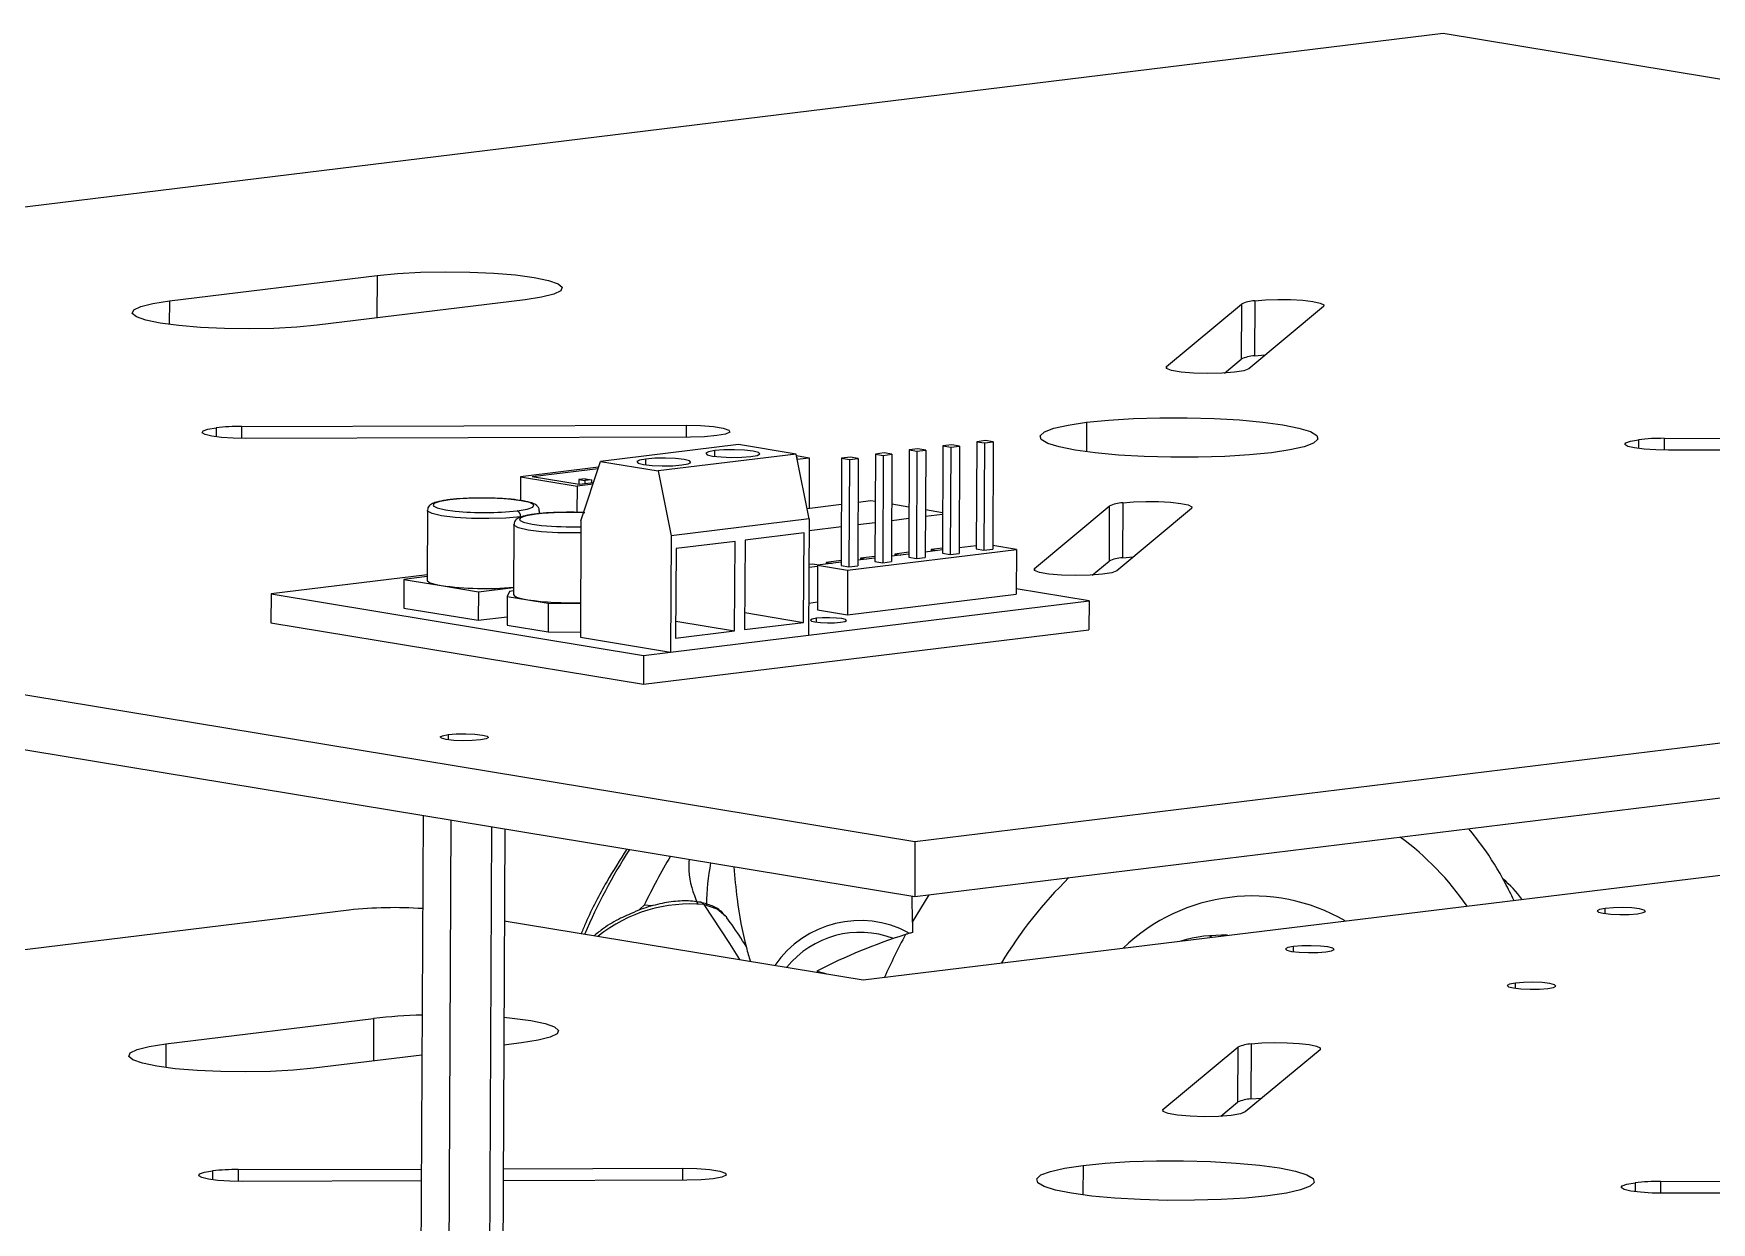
# Model space of a CAD drawing. Header units: inches. Extents: x 2.71 to 5.94, y 4.66 to 5.99.
# Drawn here: x 3.679 to 4.63, y 5.312 to 5.986 of the extents above; entities that cross this region are included whole.
import ezdxf

# ---------------------------------------------------------------- set-up
doc = ezdxf.new("R2010")
doc.units = ezdxf.units.IN
doc.header["$MEASUREMENT"] = 0

msp = doc.modelspace()

# ---------------------------------------------------------------- linework, layer by layer
at = {"color": 7, "linetype": 'Continuous', "lineweight": 25}
for p, q in [((4.47753, 5.98554), (2.71285, 5.76972)), ((5.94313, 5.7438), (4.47753, 5.98554)), ((3.75621, 5.83417), (3.87386, 5.84856)), ((3.9576, 5.83475), (3.83996, 5.82036)), ((4.3209, 5.797), (4.36328, 5.83225)), ((4.36328, 5.83225), (4.36313, 5.80108)), ((4.40985, 5.83091), (4.36748, 5.79565)), ((4.37086, 5.83417), (4.37071, 5.803)), ((4.35365, 5.7932), (4.36313, 5.80108)), ((2.71285, 5.76972), (4.17845, 5.52798)), ((3.7971, 5.76301), (4.04884, 5.76373)), ((4.05131, 5.75699), (3.79957, 5.75627)), ((4.0785, 5.75275), (4.00035, 5.7432)), ((4.11116, 5.74737), (4.0785, 5.75275)), ((4.17516, 5.74973), (4.17487, 5.68894)), ((4.18013, 5.75034), (4.17516, 5.74973)), ((4.17516, 5.74973), (4.17958, 5.749)), ((4.17958, 5.749), (4.18455, 5.74961)), ((4.18455, 5.74961), (4.18013, 5.75034)), ((4.18455, 5.74961), (4.18426, 5.68882)), ((4.19427, 5.75207), (4.19399, 5.69128)), ((4.19925, 5.75267), (4.19427, 5.75207)), ((4.19427, 5.75207), (4.1987, 5.75134)), ((4.1987, 5.75134), (4.19841, 5.69055)), ((4.1987, 5.75134), (4.20367, 5.75194)), ((4.20367, 5.75194), (4.19925, 5.75267)), ((4.20367, 5.75194), (4.20338, 5.69116)), ((4.21339, 5.7544), (4.2131, 5.69362)), ((4.21836, 5.75501), (4.21339, 5.7544)), ((4.21339, 5.7544), (4.21781, 5.75367)), ((4.21781, 5.75367), (4.21753, 5.69289)), ((4.21781, 5.75367), (4.22279, 5.75428)), ((4.22279, 5.75428), (4.21836, 5.75501)), ((4.22279, 5.75428), (4.2225, 5.69349)), ((4.60274, 5.75629), (4.85448, 5.75701)), ((4.85695, 5.75027), (4.60521, 5.74955)), ((3.99926, 5.73989), (3.95507, 5.73449)), ((3.98929, 5.70953), (4.00035, 5.7432)), ((4.00035, 5.7432), (4.03301, 5.73781)), ((4.11116, 5.74737), (4.03301, 5.73781)), ((4.11848, 5.71067), (4.11116, 5.74737)), ((4.11134, 5.74649), (4.11858, 5.7453)), ((4.11195, 5.74527), (4.11157, 5.74533)), ((4.11159, 5.74523), (4.11195, 5.74527)), ((4.11174, 5.74446), (4.11858, 5.7453)), ((4.11858, 5.7453), (4.11844, 5.71659)), ((4.13692, 5.74505), (4.13663, 5.68426)), ((4.14189, 5.74566), (4.13692, 5.74505)), ((4.13692, 5.74505), (4.14135, 5.74432)), ((4.14135, 5.74432), (4.14106, 5.68353)), ((4.14135, 5.74432), (4.14632, 5.74493)), ((4.14632, 5.74493), (4.14189, 5.74566)), ((4.14632, 5.74493), (4.14603, 5.68414)), ((4.15604, 5.74739), (4.15575, 5.6866)), ((4.16101, 5.748), (4.15604, 5.74739)), ((4.15604, 5.74739), (4.16046, 5.74666)), ((4.16046, 5.74666), (4.16018, 5.68587)), ((4.16046, 5.74666), (4.16543, 5.74727)), ((4.16543, 5.74727), (4.16101, 5.748)), ((4.16543, 5.74727), (4.16515, 5.68648)), ((4.17845, 5.52798), (5.94313, 5.7438)), ((4.17958, 5.749), (4.17929, 5.68821)), ((2.7127, 5.73855), (4.1783, 5.4968)), ((3.95507, 5.73449), (3.95501, 5.72106)), ((3.95507, 5.73449), (3.98705, 5.72921)), ((3.999, 5.73908), (3.9617, 5.73452)), ((3.98824, 5.73014), (3.9617, 5.73452)), ((3.99612, 5.73032), (3.98705, 5.72921)), ((3.98807, 5.73289), (3.98806, 5.73017)), ((3.9919, 5.73336), (3.98807, 5.73289)), ((3.98807, 5.73289), (3.99148, 5.73233)), ((3.99639, 5.73114), (3.98824, 5.73014)), ((3.99148, 5.73233), (3.99147, 5.73053)), ((3.9953, 5.7328), (3.99148, 5.73233)), ((3.9919, 5.73336), (3.9953, 5.7328)), ((3.9953, 5.7328), (3.99529, 5.731)), ((4.03301, 5.73781), (4.04033, 5.70111)), ((3.98705, 5.72921), (3.98698, 5.71429)), ((4.15351, 5.72088), (4.1462, 5.71999)), ((4.15591, 5.72048), (4.15351, 5.72088)), ((3.90229, 5.71547), (3.9021, 5.67596)), ((3.96574, 5.71366), (3.96575, 5.71517)), ((4.1368, 5.71884), (4.11733, 5.71645)), ((4.175, 5.71734), (4.1653, 5.71894)), ((4.1783, 5.4968), (5.94298, 5.71262)), ((4.18437, 5.71215), (4.19409, 5.71333)), ((4.1941, 5.71419), (4.18439, 5.71579)), ((4.24613, 5.68261), (4.2885, 5.71786)), ((4.2885, 5.71786), (4.28836, 5.68669)), ((4.33508, 5.71651), (4.2927, 5.68126)), ((4.29609, 5.71978), (4.29594, 5.68861)), ((3.95128, 5.70739), (3.95109, 5.66788)), ((3.98929, 5.70953), (3.98898, 5.64368)), ((4.11848, 5.71067), (4.04033, 5.70111)), ((4.11561, 5.70273), (4.0822, 5.69864)), ((4.11537, 5.65207), (4.11561, 5.70273)), ((4.11848, 5.71067), (4.11817, 5.64482)), ((4.11845, 5.70408), (4.13674, 5.70632)), ((4.14614, 5.70747), (4.15586, 5.70866)), ((4.16526, 5.70981), (4.17497, 5.711)), ((4.04033, 5.70111), (4.04002, 5.63526)), ((4.04312, 5.69386), (4.04288, 5.6432)), ((4.07654, 5.69795), (4.04312, 5.69386)), ((4.0763, 5.64729), (4.07654, 5.69795)), ((4.0822, 5.69864), (4.08196, 5.64798)), ((4.14028, 5.68163), (4.23587, 5.69332)), ((4.194, 5.69309), (4.18428, 5.6919)), ((4.1876, 5.6933), (4.18759, 5.6923)), ((4.194, 5.69408), (4.1876, 5.6933)), ((4.1876, 5.6933), (4.19107, 5.69273)), ((4.21311, 5.69542), (4.2034, 5.69424)), ((4.2131, 5.69362), (4.21753, 5.69289)), ((4.21753, 5.69289), (4.2225, 5.69349)), ((4.23587, 5.69332), (4.22251, 5.69552)), ((4.23587, 5.69332), (4.23575, 5.66799)), ((4.11835, 5.68327), (4.12326, 5.68387)), ((4.1205, 5.68509), (4.11836, 5.68483)), ((4.12397, 5.68452), (4.1205, 5.68509)), ((4.12327, 5.68444), (4.12315, 5.65911)), ((4.13664, 5.68607), (4.12327, 5.68444)), ((4.12327, 5.68444), (4.14028, 5.68163)), ((4.12815, 5.68603), (4.12814, 5.68503)), ((4.13665, 5.68707), (4.12815, 5.68603)), ((4.12815, 5.68603), (4.13162, 5.68546)), ((4.13663, 5.68426), (4.14106, 5.68353)), ((4.14106, 5.68353), (4.14603, 5.68414)), ((4.15576, 5.68841), (4.14604, 5.68722)), ((4.14755, 5.6884), (4.14754, 5.68741)), ((4.15577, 5.68941), (4.14755, 5.6884)), ((4.14755, 5.6884), (4.15102, 5.68783)), ((4.15575, 5.6866), (4.16018, 5.68587)), ((4.16018, 5.68587), (4.16515, 5.68648)), ((4.17488, 5.69075), (4.16516, 5.68956)), ((4.17488, 5.69175), (4.16695, 5.69078)), ((4.16695, 5.69078), (4.16695, 5.68978)), ((4.16695, 5.69078), (4.17042, 5.6902)), ((4.17487, 5.68894), (4.17929, 5.68821)), ((4.17929, 5.68821), (4.18426, 5.68882)), ((4.19399, 5.69128), (4.19841, 5.69055)), ((4.19841, 5.69055), (4.20338, 5.69116)), ((4.27888, 5.67881), (4.28836, 5.68669)), ((3.90211, 5.67899), (3.81378, 5.66818)), ((3.88903, 5.67639), (3.88896, 5.66018)), ((3.90211, 5.67799), (3.88903, 5.67639)), ((3.88903, 5.67639), (3.91013, 5.67291)), ((4.14028, 5.68163), (4.14016, 5.6563)), ((3.81378, 5.66818), (3.8137, 5.65177)), ((3.81378, 5.66818), (4.02472, 5.63339)), ((3.91013, 5.67291), (3.93122, 5.66943)), ((3.93122, 5.66943), (3.93114, 5.65322)), ((3.93122, 5.66943), (3.95111, 5.67186)), ((3.94755, 5.66673), (3.94747, 5.65052)), ((3.94873, 5.66961), (3.94755, 5.66673)), ((3.94755, 5.66673), (3.95912, 5.66483)), ((3.9511, 5.6699), (3.94873, 5.66961)), ((3.95912, 5.66483), (3.97069, 5.66292)), ((4.11817, 5.64482), (4.27707, 5.66425)), ((4.11825, 5.66301), (4.12317, 5.66361)), ((4.14016, 5.6563), (4.23575, 5.66799)), ((4.27707, 5.66425), (4.23576, 5.67107)), ((4.27707, 5.66425), (4.27699, 5.64784)), ((3.88896, 5.66018), (3.93114, 5.65322)), ((3.93114, 5.65322), (3.9475, 5.65522)), ((3.97069, 5.66292), (3.97061, 5.64671)), ((3.97069, 5.66292), (3.98907, 5.66268)), ((4.082, 5.65757), (4.11537, 5.65207)), ((4.12315, 5.65911), (4.14016, 5.6563)), ((3.8137, 5.65177), (4.02464, 5.61698)), ((3.94747, 5.65052), (3.97061, 5.64671)), ((3.97061, 5.64671), (3.989, 5.64647)), ((4.02464, 5.61698), (4.27699, 5.64784)), ((4.04002, 5.63526), (4.11817, 5.64482)), ((4.04288, 5.6432), (4.0763, 5.64729)), ((4.04293, 5.6528), (4.0763, 5.64729)), ((4.08196, 5.64798), (4.11537, 5.65207)), ((3.98898, 5.64368), (4.04002, 5.63526)), ((4.02472, 5.63339), (4.04002, 5.63526)), ((4.02472, 5.63339), (4.02464, 5.61698)), ((3.89985, 5.54273), (3.89807, 5.16555)), ((3.91557, 5.54014), (3.91378, 5.16296)), ((3.9387, 5.53632), (3.93694, 5.16354)), ((3.94612, 5.5351), (3.94437, 5.1667)), ((4.17845, 5.52798), (4.1783, 5.4968)), ((4.14903, 5.44959), (4.67843, 5.51433)), ((4.17701, 5.48232), (4.17681, 5.49705)), ((3.8579, 5.48916), (3.3285, 5.42441)), ((3.94587, 5.4831), (4.14903, 5.44959)), ((4.02982, 5.49146), (4.02512, 5.49198)), ((4.34658, 5.47375), (4.34484, 5.47454)), ((3.75422, 5.41333), (3.87186, 5.42772)), ((3.89921, 5.40701), (3.83797, 5.39952)), ((3.95561, 5.4139), (3.94554, 5.41267)), ((4.31891, 5.37616), (4.36129, 5.41141)), ((4.36129, 5.41141), (4.36114, 5.38024)), ((4.40786, 5.41006), (4.36549, 5.37481)), ((4.36887, 5.41333), (4.36872, 5.38215)), ((4.35166, 5.37235), (4.36114, 5.38024)), ((3.79511, 5.34217), (3.89891, 5.34246)), ((3.9452, 5.34259), (4.04685, 5.34288)), ((3.89888, 5.33571), (3.79758, 5.33543)), ((4.04932, 5.33614), (3.94517, 5.33585)), ((4.60074, 5.33545), (4.85249, 5.33617)), ((4.85496, 5.32943), (4.60322, 5.32871))]:
    msp.add_line(p, q, dxfattribs=at)
at = {"color": 8, "linetype": 'Continuous', "lineweight": 25}
for p, q in [((3.87386, 5.84856), (3.87374, 5.82449)), ((3.75621, 5.83417), (3.75615, 5.82076)), ((4.3209, 5.797), (4.3209, 5.79587)), ((3.78263, 5.76223), (3.78261, 5.7572)), ((3.7971, 5.76301), (3.79706, 5.75628)), ((4.04884, 5.76373), (4.04881, 5.75698)), ((4.27565, 5.76539), (4.27557, 5.74862)), ((4.06507, 5.74608), (4.06509, 5.74935)), ((4.58827, 5.75551), (4.58825, 5.75048)), ((4.60274, 5.75629), (4.6027, 5.74956)), ((4.026, 5.7413), (4.02601, 5.74457)), ((4.24613, 5.68261), (4.24613, 5.68148)), ((4.12264, 5.65218), (4.12265, 5.65436)), ((3.91405, 5.58848), (3.91404, 5.58555)), ((4.17701, 5.48232), (4.18647, 5.4978)), ((4.56931, 5.48715), (4.56933, 5.49009)), ((4.39284, 5.46557), (4.39286, 5.46851)), ((4.51847, 5.44485), (4.51848, 5.44779)), ((3.87186, 5.42772), (3.87175, 5.40365)), ((3.75422, 5.41333), (3.75415, 5.39991)), ((4.31891, 5.37616), (4.31891, 5.37503)), ((3.78064, 5.34139), (3.78062, 5.33635)), ((3.79511, 5.34217), (3.79507, 5.33544)), ((4.04685, 5.34288), (4.04682, 5.33614)), ((4.27366, 5.34455), (4.27358, 5.32778)), ((4.58628, 5.33467), (4.58626, 5.32964)), ((4.60074, 5.33545), (4.60071, 5.32872))]:
    msp.add_line(p, q, dxfattribs=at)
at = {"color": 7, "linetype": 'Continuous', "lineweight": 25, "flags": 128}
for points in [[(3.87386, 5.84856), (3.88538, 5.84967), (3.89842, 5.85038), (3.91233, 5.85064), (3.92641, 5.85046), (3.93996, 5.84984), (3.95229, 5.8488), (3.96279, 5.84741), (3.97093, 5.84573), (3.9763, 5.84384), (3.97863, 5.84185), (3.97781, 5.83984), (3.97387, 5.83793), (3.96702, 5.8362), (3.9576, 5.83475)], [(4.37086, 5.83417), (4.37696, 5.8347), (4.38396, 5.83494), (4.39121, 5.83486), (4.39802, 5.83447), (4.40375, 5.83381), (4.40785, 5.83294), (4.40995, 5.83194), (4.40985, 5.83091)], [(3.83996, 5.82036), (3.82844, 5.81925), (3.81539, 5.81855), (3.80148, 5.81828), (3.7874, 5.81846), (3.77385, 5.81909), (3.76152, 5.82012), (3.75103, 5.82151), (3.74289, 5.82319), (3.73752, 5.82508), (3.73518, 5.82707), (3.736, 5.82908), (3.73994, 5.83099), (3.74679, 5.83272), (3.75621, 5.83417)], [(4.36748, 5.79565), (4.36471, 5.79456), (4.35948, 5.79369), (4.3524, 5.79313), (4.34432, 5.79296), (4.33624, 5.79319), (4.32911, 5.7938), (4.3238, 5.79472), (4.32095, 5.79583), (4.3209, 5.797)], [(4.37071, 5.803), (4.37681, 5.80353), (4.37695, 5.80354)], [(3.79957, 5.75627), (3.79235, 5.75641), (3.7857, 5.75685), (3.78024, 5.75756), (3.77648, 5.75846), (3.77479, 5.75947), (3.77532, 5.7605), (3.77802, 5.76145), (3.78263, 5.76223)], [(4.04884, 5.76373), (4.05698, 5.76355), (4.06429, 5.76298), (4.06989, 5.7621), (4.07309, 5.76101), (4.07352, 5.75984), (4.07112, 5.75873), (4.06619, 5.75782), (4.05931, 5.75721), (4.05131, 5.75699)], [(4.38033, 5.74812), (4.36785, 5.74689), (4.35384, 5.74603), (4.33883, 5.74558), (4.32341, 5.74557), (4.30816, 5.74598), (4.29368, 5.74681), (4.28051, 5.74802), (4.26917, 5.74956), (4.26009, 5.75139), (4.25361, 5.75342), (4.25, 5.75557), (4.24938, 5.75778), (4.25179, 5.75994), (4.25712, 5.76198), (4.26518, 5.76382), (4.27565, 5.76539)], [(4.27565, 5.76539), (4.28813, 5.76663), (4.30214, 5.76749), (4.31715, 5.76793), (4.33257, 5.76795), (4.34782, 5.76754), (4.3623, 5.76671), (4.37547, 5.7655), (4.38681, 5.76395), (4.39589, 5.76213), (4.40237, 5.7601), (4.40598, 5.75794), (4.4066, 5.75574), (4.40419, 5.75358), (4.39886, 5.75153), (4.3908, 5.74969), (4.38033, 5.74812)], [(4.06509, 5.74935), (4.06147, 5.74869), (4.05997, 5.74787), (4.06079, 5.74702), (4.06382, 5.74627), (4.0686, 5.74573), (4.0744, 5.74549), (4.08033, 5.74558), (4.0855, 5.74599)], [(4.0855, 5.74599), (4.08911, 5.74665), (4.09062, 5.74747), (4.0898, 5.74832), (4.08676, 5.74907), (4.08198, 5.74961), (4.07619, 5.74985), (4.07025, 5.74976), (4.06509, 5.74935)], [(4.60521, 5.74955), (4.59799, 5.74969), (4.59134, 5.75013), (4.58588, 5.75084), (4.58212, 5.75174), (4.58043, 5.75276), (4.58096, 5.75379), (4.58366, 5.75474), (4.58827, 5.75551)], [(4.02601, 5.74457), (4.0224, 5.74391), (4.02089, 5.74309), (4.02171, 5.74224), (4.02475, 5.74149), (4.02953, 5.74095), (4.03532, 5.74071), (4.04126, 5.7408), (4.04642, 5.74121)], [(4.04642, 5.74121), (4.05004, 5.74187), (4.05155, 5.74269), (4.05072, 5.74354), (4.04769, 5.74429), (4.04291, 5.74483), (4.03711, 5.74507), (4.03118, 5.74498), (4.02601, 5.74457)], [(3.95309, 5.71522), (3.95877, 5.71618), (3.96203, 5.71735), (3.96255, 5.71863), (3.96028, 5.71988), (3.95544, 5.72098), (3.94851, 5.72182), (3.94016, 5.72232), (3.9312, 5.72244), (3.92253, 5.72216), (3.91498, 5.7215)], [(4.29609, 5.71978), (4.30218, 5.72031), (4.30919, 5.72055), (4.31643, 5.72047), (4.32324, 5.72008), (4.32897, 5.71942), (4.33308, 5.71855), (4.33518, 5.71755), (4.33508, 5.71651)], [(4.2927, 5.68126), (4.28994, 5.68017), (4.2847, 5.6793), (4.27762, 5.67874), (4.26955, 5.67857), (4.26146, 5.6788), (4.25434, 5.67941), (4.24903, 5.68033), (4.24618, 5.68144), (4.24613, 5.68261)], [(4.29594, 5.68861), (4.30204, 5.68914), (4.30218, 5.68915)], [(3.9021, 5.67596), (3.9024, 5.67533), (3.90386, 5.67446), (3.90647, 5.67364), (3.91013, 5.67291)], [(3.95109, 5.66788), (3.95139, 5.66725), (3.95285, 5.66638), (3.95546, 5.66556), (3.95912, 5.66483)], [(4.12265, 5.65436), (4.12025, 5.65391), (4.11924, 5.65337), (4.11979, 5.6528), (4.12181, 5.6523), (4.125, 5.65194), (4.12886, 5.65178), (4.13282, 5.65184), (4.13626, 5.65211)], [(4.13626, 5.65211), (4.13867, 5.65256), (4.13968, 5.6531), (4.13913, 5.65367), (4.13711, 5.65417), (4.13392, 5.65453), (4.13006, 5.65469), (4.1261, 5.65463), (4.12265, 5.65436)], [(3.93237, 5.58546), (3.92774, 5.58509), (3.92241, 5.58501), (3.91721, 5.58523), (3.91292, 5.58571), (3.9102, 5.58639), (3.90946, 5.58715), (3.91081, 5.58789), (3.91405, 5.58848)], [(3.91405, 5.58848), (3.91869, 5.58885), (3.92401, 5.58893), (3.92922, 5.58871), (3.93351, 5.58823), (3.93623, 5.58756), (3.93697, 5.58679), (3.93561, 5.58606), (3.93237, 5.58546)], [(4.02512, 5.49198), (4.02267, 5.48972), (4.02202, 5.48912)], [(4.07184, 5.48492), (4.07161, 5.48522), (4.07119, 5.48575)], [(4.56933, 5.49009), (4.56608, 5.48949), (4.56473, 5.48876), (4.56547, 5.48799), (4.56819, 5.48732), (4.57248, 5.48684), (4.57768, 5.48662), (4.58301, 5.4867), (4.58765, 5.48707)], [(4.58765, 5.48707), (4.59089, 5.48766), (4.59224, 5.4884), (4.5915, 5.48916), (4.58878, 5.48984), (4.58449, 5.49032), (4.57929, 5.49054), (4.57396, 5.49046), (4.56933, 5.49009)], [(4.39286, 5.46851), (4.38962, 5.46791), (4.38826, 5.46717), (4.389, 5.46641), (4.39172, 5.46574), (4.39601, 5.46526), (4.40122, 5.46504), (4.40654, 5.46512), (4.41118, 5.46549)], [(4.41118, 5.46549), (4.41442, 5.46608), (4.41577, 5.46682), (4.41503, 5.46758), (4.41231, 5.46826), (4.40802, 5.46874), (4.40282, 5.46895), (4.39749, 5.46887), (4.39286, 5.46851)], [(4.51848, 5.44779), (4.51524, 5.44719), (4.51388, 5.44645), (4.51462, 5.44569), (4.51735, 5.44502), (4.52163, 5.44453), (4.52684, 5.44432), (4.53216, 5.4444), (4.5368, 5.44476)], [(4.5368, 5.44476), (4.54004, 5.44536), (4.5414, 5.4461), (4.54066, 5.44686), (4.53793, 5.44753), (4.53364, 5.44802), (4.52844, 5.44823), (4.52312, 5.44815), (4.51848, 5.44779)], [(3.94561, 5.42841), (3.9503, 5.42796), (3.9608, 5.42657), (3.96893, 5.42489), (3.9743, 5.423), (3.97664, 5.421), (3.97582, 5.419), (3.97188, 5.41709), (3.96503, 5.41536), (3.95561, 5.4139)], [(3.83797, 5.39952), (3.82645, 5.39841), (3.8134, 5.3977), (3.79949, 5.39744), (3.78541, 5.39762), (3.77186, 5.39824), (3.75953, 5.39928), (3.74903, 5.40067), (3.7409, 5.40235), (3.73553, 5.40424), (3.73319, 5.40623), (3.73401, 5.40824), (3.73795, 5.41015), (3.7448, 5.41188), (3.75422, 5.41333)], [(4.36887, 5.41333), (4.37496, 5.41386), (4.38197, 5.4141), (4.38922, 5.41402), (4.39603, 5.41363), (4.40175, 5.41297), (4.40586, 5.4121), (4.40796, 5.4111), (4.40786, 5.41006)], [(4.36872, 5.38215), (4.37482, 5.38269), (4.37496, 5.38269)], [(4.36549, 5.37481), (4.36272, 5.37372), (4.35749, 5.37284), (4.3504, 5.37229), (4.34233, 5.37211), (4.33425, 5.37235), (4.32712, 5.37296), (4.32181, 5.37388), (4.31896, 5.37499), (4.31891, 5.37616)], [(3.79758, 5.33543), (3.79036, 5.33556), (3.78371, 5.33601), (3.77825, 5.33671), (3.77449, 5.33762), (3.7728, 5.33863), (3.77333, 5.33966), (3.77603, 5.34061), (3.78064, 5.34139)], [(4.04685, 5.34288), (4.05499, 5.3427), (4.0623, 5.34214), (4.0679, 5.34126), (4.0711, 5.34017), (4.07153, 5.33899), (4.06913, 5.33789), (4.0642, 5.33697), (4.05732, 5.33637), (4.04932, 5.33614)], [(4.37834, 5.32728), (4.36586, 5.32604), (4.35185, 5.32518), (4.33684, 5.32474), (4.32142, 5.32472), (4.30617, 5.32514), (4.29168, 5.32596), (4.27852, 5.32717), (4.26718, 5.32872), (4.25809, 5.33054), (4.25162, 5.33257), (4.24801, 5.33473), (4.24739, 5.33693), (4.2498, 5.3391), (4.25513, 5.34114), (4.26319, 5.34298), (4.27366, 5.34455)], [(4.27366, 5.34455), (4.28614, 5.34579), (4.30015, 5.34664), (4.31516, 5.34709), (4.33058, 5.34711), (4.34583, 5.34669), (4.36031, 5.34586), (4.37348, 5.34465), (4.38482, 5.34311), (4.3939, 5.34129), (4.40037, 5.33926), (4.40399, 5.3371), (4.4046, 5.3349), (4.4022, 5.33273), (4.39687, 5.33069), (4.38881, 5.32885), (4.37834, 5.32728)], [(4.60322, 5.32871), (4.596, 5.32885), (4.58935, 5.32929), (4.58389, 5.33), (4.58013, 5.3309), (4.57844, 5.33191), (4.57897, 5.33294), (4.58166, 5.33389), (4.58628, 5.33467)]]:
    msp.add_lwpolyline(points, dxfattribs=at)
at = {"color": 8, "linetype": 'Continuous', "lineweight": 25, "flags": 128}
for points in [[(3.91498, 5.7215), (3.9093, 5.72054), (3.90603, 5.71936), (3.90551, 5.71809), (3.90778, 5.71684), (3.91262, 5.71574), (3.91803, 5.71504)], [(3.95511, 5.71184), (3.94675, 5.71111), (3.93715, 5.7108), (3.92724, 5.71093), (3.91799, 5.71149), (3.91031, 5.71242), (3.90495, 5.71364), (3.90244, 5.71502), (3.90229, 5.7155)], [(3.96397, 5.71342), (3.95829, 5.71246), (3.95503, 5.71128), (3.9545, 5.71001), (3.95677, 5.70876), (3.96161, 5.70766), (3.96702, 5.70696)], [(3.98926, 5.70277), (3.98614, 5.70272), (3.97623, 5.70285), (3.96698, 5.70341), (3.95931, 5.70434), (3.95395, 5.70556), (3.95143, 5.70694), (3.95128, 5.70742)], [(4.05895, 5.49219), (4.0734, 5.47024), (4.07904, 5.46113)], [(4.07119, 5.48575), (4.06645, 5.48955), (4.05895, 5.49219)], [(4.1228, 5.45452), (4.12711, 5.45334), (4.12827, 5.45301)]]:
    msp.add_lwpolyline(points, dxfattribs=at)
at = {"color": 7, "linetype": 'Continuous', "lineweight": 25}
for centre, radius, start, end in [((4.37161, 5.81524), 0.01895, 92.26724, 116.09041), ((4.37146, 5.78406), 0.01895, 92.26724, 116.09041), ((3.79669, 5.6361), 0.12692, 89.81756, 96.36075), ((4.60233, 5.62938), 0.12692, 89.81756, 96.36075), ((3.9347, 5.88653), 0.1723, 264.4459, 276.12483), ((3.9519, 5.71221), 0.00323, 353.48551, 68.47434), ((4.29684, 5.70085), 0.01895, 92.26724, 116.09041), ((3.98378, 5.88531), 0.17913, 264.63043, 271.75821), ((4.29669, 5.66967), 0.01895, 92.26724, 116.09041), ((3.93505, 5.85838), 0.18714, 262.34529, 274.9224), ((3.98329, 5.83967), 0.1765, 262.12972, 271.87888), ((4.34749, 5.33654), 0.35788, 149.23226, 154.2569), ((4.46821, 5.45584), 0.06682, 36.11718, 49.58231), ((4.36947, 5.39179), 0.10531, 59.99263, 133.95262), ((3.88317, 5.25125), 0.23924, 86.05977, 96.06103), ((4.26976, 5.16977), 0.32043, 107.56011, 117.29812), ((4.35245, 5.38959), 0.0853, 87.98509, 105.96016), ((3.90759, 5.11201), 0.31772, 91.49092, 96.45563), ((4.36962, 5.39439), 0.01895, 92.26724, 116.09041), ((4.36947, 5.36322), 0.01895, 92.26724, 116.09041), ((3.7947, 5.21525), 0.12692, 89.81756, 96.36075), ((4.60034, 5.20853), 0.12692, 89.81756, 96.36075)]:
    msp.add_arc(centre, radius, start, end, dxfattribs=at)
at = {"color": 8, "linetype": 'Continuous', "lineweight": 25}
for centre, radius, start, end in [((3.98234, 5.53829), 0.17609, 87.2389, 95.98585), ((4.29814, 5.34387), 0.33383, 147.4559, 156.76083), ((4.35556, 5.3978), 0.16474, 34.63238, 53.61916), ((4.20792, 5.48917), 0.14765, 169.58097, 178.80815), ((4.43373, 5.33513), 0.24074, 134.27897, 148.98492), ((4.05107, 5.4091), 0.08347, 84.58352, 128.59238), ((4.05642, 5.49057), 0.00301, 32.5412, 77.43455), ((4.14734, 5.42452), 0.05864, 62.05181, 145.39611), ((4.14724, 5.42348), 0.05303, 69.06117, 141.20821), ((4.47398, 5.31248), 0.34211, 151.58506, 156.10115)]:
    msp.add_arc(centre, radius, start, end, dxfattribs=at)
at = {"color": 7, "linetype": 'Continuous', "lineweight": 25}
for points, knots in [([(3.91459, 5.72151), (3.9135, 5.72136), (3.91026, 5.72093), (3.9067, 5.72008), (3.90439, 5.71905), (3.90255, 5.71753), (3.90247, 5.71609), (3.90245, 5.71559)], [0, 0, 0, 0, 0.174108, 0.5176492, 0.7529941, 0.9147785, 1, 1, 1, 1]), ([(3.96559, 5.71505), (3.96564, 5.71532), (3.96583, 5.71626), (3.96488, 5.71772), (3.96345, 5.7189), (3.96113, 5.71989), (3.95682, 5.72092), (3.95004, 5.7218), (3.94188, 5.72235), (3.9332, 5.72254), (3.92464, 5.72236), (3.91845, 5.72195), (3.91541, 5.7216), (3.91459, 5.72151)], [0, 0, 0, 0, 0.01794, 0.06329, 0.110042, 0.193142, 0.319029, 0.451279, 0.577996, 0.703439, 0.828653, 0.954095, 1, 1, 1, 1]), ([(3.96359, 5.71343), (3.9625, 5.71328), (3.95926, 5.71285), (3.9557, 5.712), (3.95338, 5.71097), (3.95154, 5.70945), (3.95147, 5.70801), (3.95144, 5.70751)], [0, 0, 0, 0, 0.174108, 0.517649, 0.752994, 0.914779, 1, 1, 1, 1]), ([(3.99139, 5.71417), (3.99117, 5.71418), (3.98834, 5.71438), (3.98213, 5.71444), (3.97365, 5.71429), (3.96745, 5.71387), (3.9644, 5.71352), (3.96359, 5.71343)], [0, 0, 0, 0, 0.024249, 0.314296, 0.603815, 0.893858, 1, 1, 1, 1]), ([(4.51762, 5.49467), (4.51602, 5.49798), (4.51083, 5.5087), (4.50233, 5.52232), (4.49479, 5.53186), (4.49216, 5.53519)], [0, 0, 0, 0, 0.225576, 0.729919, 1, 1, 1, 1]), ([(4.01529, 5.52369), (4.01141, 5.51758), (4.00297, 5.50425), (3.99447, 5.4881), (3.9903, 5.47794), (3.98946, 5.47591)], [0, 0, 0, 0, 0.403964, 0.880521, 1, 1, 1, 1]), ([(4.05048, 5.51789), (4.05036, 5.51577), (4.04982, 5.50674), (4.05289, 5.49887), (4.05524, 5.49284)], [0, 0, 0, 0, 0.233972, 1, 1, 1, 1]), ([(4.07584, 5.5137), (4.07638, 5.50766), (4.07775, 5.49222), (4.08103, 5.4742), (4.08438, 5.4627), (4.08512, 5.46013)], [0, 0, 0, 0, 0.333251, 0.85105, 1, 1, 1, 1]), ([(4.05707, 5.49351), (4.05555, 5.49376), (4.05117, 5.49448), (4.04301, 5.49433), (4.03268, 5.49254), (4.02354, 5.48988), (4.01819, 5.48738), (4.01627, 5.48648)], [0, 0, 0, 0, 0.130349, 0.375859, 0.620843, 0.864384, 1, 1, 1, 1]), ([(4.07078, 5.48581), (4.07028, 5.48651), (4.06853, 5.48899), (4.06382, 5.49166), (4.05927, 5.49291), (4.05707, 5.49351)], [0, 0, 0, 0, 0.1710954, 0.5997569, 1, 1, 1, 1]), ([(4.01627, 5.48648), (4.01475, 5.48583), (4.00976, 5.48369), (4.00302, 5.47965), (3.99856, 5.47606), (3.99685, 5.47469)], [0, 0, 0, 0, 0.214296, 0.700095, 1, 1, 1, 1]), ([(4.08277, 5.46874), (4.08021, 5.47281), (4.07669, 5.47838), (4.07272, 5.48356), (4.07165, 5.48495)], [0, 0, 0, 0, 0.731248, 1, 1, 1, 1]), ([(4.17709, 5.47644), (4.17633, 5.47623), (4.17499, 5.47587), (4.17366, 5.47546), (4.17308, 5.47527)], [0, 0, 0, 0, 0.559986, 1, 1, 1, 1]), ([(4.17701, 5.48232), (4.17701, 5.48123), (4.17702, 5.47929), (4.17707, 5.47731), (4.17709, 5.47644)], [0, 0, 0, 0, 0.560231, 1, 1, 1, 1])]:
    msp.add_open_spline(points, degree=3, knots=knots, dxfattribs=at)

doc.saveas('drawing.dxf')
